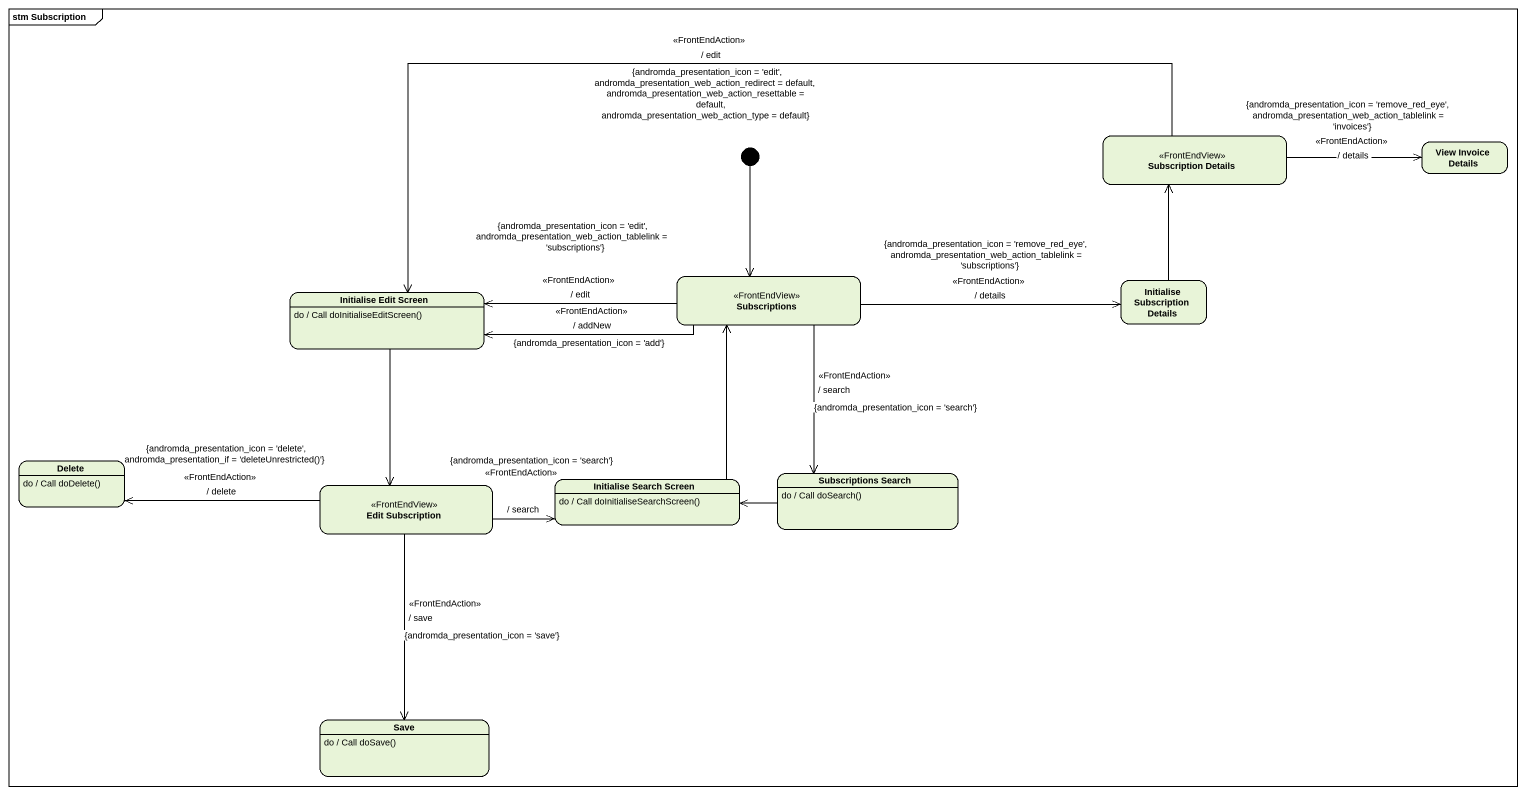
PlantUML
@startuml
mainframe stm Subscription
hide empty description
state "Subscription Details" as Subscription_Details <<FrontEndView>>
state "View Invoice Details" as View_Invoice_Details
state Subscriptions <<FrontEndView>>
state "Initialise Edit Screen" as Initialise_Edit_Screen
Initialise_Edit_Screen : do / Call doInitialiseEditScreen()
state "Initialise Subscription Details" as Initialise_Subscription
state Delete
Delete : do / Call doDelete()
state "Edit Subscription" as Edit_Subscription <<FrontEndView>>
state "Initialise Search Screen" as Initialise_Search_Screen
Initialise_Search_Screen : do / Call doInitialiseSearchScreen()
state "Subscriptions Search" as Subscriptions_Search
Subscriptions_Search : do / Call doSearch()
state Save
Save : do / Call doSave()
[*] --> Subscriptions
Subscription_Details -right-> View_Invoice_Details : {andromda_presentation_icon = 'remove_red_eye', andromda_presentation_web_action_tablelink = 'invoices'}\n<<FrontEndAction>>\n/ details
Subscription_Details -left-> Initialise_Edit_Screen : <<FrontEndAction>>\n/ edit\n{andromda_presentation_icon = 'edit', andromda_presentation_web_action_redirect = default, andromda_presentation_web_action_resettable = default, andromda_presentation_web_action_type = default}
Subscriptions -left-> Initialise_Edit_Screen : {andromda_presentation_icon = 'edit', andromda_presentation_web_action_tablelink = 'subscriptions'}\n<<FrontEndAction>>\n/ edit
Subscriptions -left-> Initialise_Edit_Screen : <<FrontEndAction>>\n/ addNew\n{andromda_presentation_icon = 'add'}
Subscriptions -right-> Initialise_Subscription : {andromda_presentation_icon = 'remove_red_eye', andromda_presentation_web_action_tablelink = 'subscriptions'}\n<<FrontEndAction>>\n/ details
Subscriptions --> Subscriptions_Search : <<FrontEndAction>>\n/ search\n{andromda_presentation_icon = 'search'}
Initialise_Edit_Screen --> Edit_Subscription
Initialise_Subscription -up-> Subscription_Details
Edit_Subscription -left-> Delete : {andromda_presentation_icon = 'delete', andromda_presentation_if = 'deleteUnrestricted()'}\n<<FrontEndAction>>\n/ delete
Edit_Subscription -right-> Initialise_Search_Screen : {andromda_presentation_icon = 'search'}\n<<FrontEndAction>>\n/ search
Edit_Subscription --> Save : <<FrontEndAction>>\n/ save\n{andromda_presentation_icon = 'save'}
Initialise_Search_Screen -up-> Subscriptions
Subscriptions_Search -left-> Initialise_Search_Screen
@enduml
